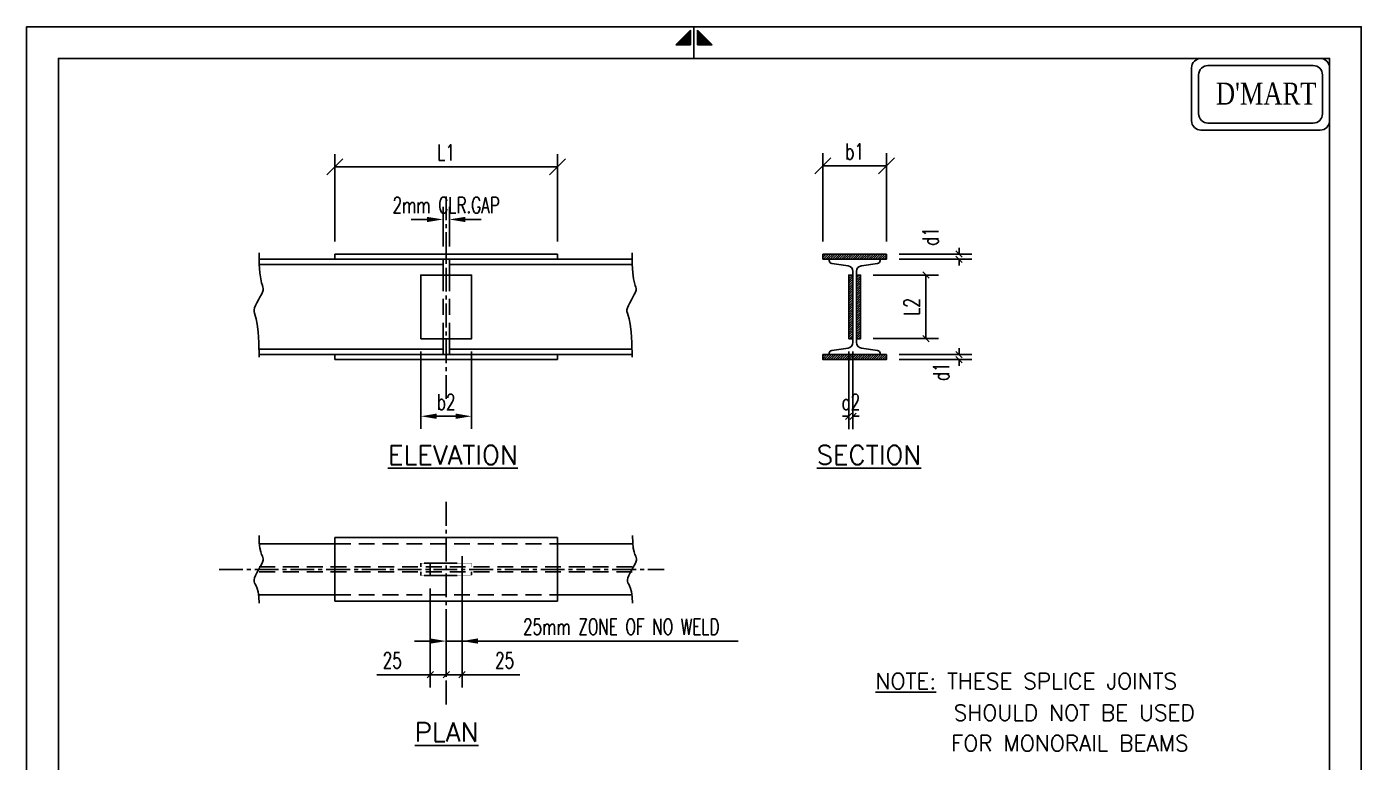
# Model space of a CAD drawing. Header units: millimetres. Extents: x 1506431 to 1626747, y 193580 to 275375.
# Drawn here: x 1537404 to 1558404, y 263799 to 275375 of the extents above; entities that cross this region are included whole.
import ezdxf
from ezdxf.enums import TextEntityAlignment as Align

# ---------------------------------------------------------------- set-up
doc = ezdxf.new("R2010")
doc.units = ezdxf.units.MM
doc.header["$LTSCALE"] = 2
doc.linetypes.add('CENTER2', pattern=[1.125, 0.75, -0.125, 0.125, -0.125])
doc.linetypes.add('HIDDEN', pattern=[0.375, 0.25, -0.125])
for name, color, linetype in [('BEAM', 4, 'Continuous'), ('CIV-CEN', 1, 'CENTER2'), ('CIV-DIM', 2, 'Continuous'), ('CIV-DWG', 7, 'Continuous'), ('CIV-STL', 7, 'Continuous'), ('CIV-TIT', 4, 'Continuous'), ('PNA', 8, 'Continuous'), ('S-TEXT-1', 4, 'Continuous'), ('TEXT', 40, 'Continuous'), ('TEXT (SHEET)', 4, 'Continuous'), ('TITEL', 1, 'Continuous')]:
    doc.layers.add(name, color=color, linetype=linetype)
doc.styles.add('ROMAND', font='times.ttf', dxfattribs={"width": 0.7, "height": 1200})
doc.styles.add('ROMANS', font='simplex.shx', dxfattribs={"width": 0.7})
doc.dimstyles.new('dim100', dxfattribs={"dimtxt": 250, "dimasz": 250, "dimexe": 200, "dimexo": 200, "dimgap": 100, "dimtad": 1, "dimdec": 0, "dimzin": 0, "dimdsep": 46, "dimtxsty": 'ROMANS', "dimcen": 0, "dimclrd": 170, "dimclre": 170, "dimclrt": 4, "dimadec": 0, "dimazin": 0, "dimtfac": 1, "dimtdec": 0, "dimtix": 1, "dimtofl": 0, "dimtmove": 2, "dimatfit": 3, "dimfxl": 0, "dimtolj": 1, "dimtzin": 0, "dimlwd": -1, "dimlwe": -1, "dimarcsym": 0})

# ---------------------------------------------------------------- blocks, each defined once
blk = doc.blocks.new('*D19')
at = {"layer": 'CIV-DIM', "color": 170}
for p, q in [((1544255, 267045), (1544255, 265507)), ((1544005, 266027), (1544005, 265507)), ((1543755, 265707), (1543505, 265707)), ((1544005, 265707), (1544255, 265707)), ((1548597, 265707), (1544255, 265707)), ((1544505, 265707), (1544755, 265707))]:
    blk.add_line(p, q, dxfattribs=at)
at = {"layer": 'CIV-DIM', "color": 170, "lineweight": -2}
for points in [[(1543755, 265749), (1543755, 265666), (1544005, 265707)], [(1544505, 265749), (1544505, 265666), (1544255, 265707)]]:
    blk.add_solid(points, dxfattribs=at)
at = {"layer": 'Defpoints', "color": 0, "lineweight": -2}
for p in [(1544255, 267245), (1544005, 266227), (1544255, 265707)]:
    blk.add_point(p, dxfattribs=at)
at = {"layer": 'CIV-DIM', "color": 4, "insert": (1546760, 265932), "char_height": 250, "attachment_point": 5, "style": 'ROMANS'}
blk.add_mtext('\\A1;25mm ZONE OF NO WELD', dxfattribs=at)
blk = doc.blocks.new('_Oblique')
at = {"color": 0, "linetype": 'ByBlock', "lineweight": -2}
blk.add_line((-0.5, -0.5), (0.5, 0.5), dxfattribs=at)
blk = doc.blocks.new('*D22')
at = {"layer": 'CIV-DIM', "color": 170}
for p, q in [((1542254, 271995), (1542254, 273371)), ((1545756, 271995), (1545756, 273371)), ((1542254, 273171), (1545756, 273171))]:
    blk.add_line(p, q, dxfattribs=at)
at = {"layer": 'Defpoints', "color": 0, "lineweight": -2}
for p in [(1545756, 273171), (1542254, 271795), (1545756, 271795)]:
    blk.add_point(p, dxfattribs=at)
at = {"layer": 'CIV-DIM', "color": 170, "xscale": 250, "yscale": 250, "zscale": 250, "rotation": 180}
blk.add_blockref('_Oblique', (1542254, 273171), dxfattribs=at)
at = {"layer": 'CIV-DIM', "color": 170, "xscale": 250, "yscale": 250, "zscale": 250}
blk.add_blockref('_Oblique', (1545756, 273171), dxfattribs=at)
at = {"layer": 'CIV-DIM', "color": 4, "insert": (1544005, 273396), "char_height": 250, "attachment_point": 5, "style": 'ROMANS'}
blk.add_mtext('\\A1;L1', dxfattribs=at)
blk = doc.blocks.new('*D23')
at = {"layer": 'CIV-DIM', "color": 170}
for p, q in [((1543755, 266537), (1543755, 264978)), ((1542915, 265178), (1543755, 265178)), ((1544005, 265178), (1543755, 265178))]:
    blk.add_line(p, q, dxfattribs=at)
at = {"layer": 'Defpoints', "color": 0, "lineweight": -2}
for p in [(1543755, 266737), (1543755, 265178), (1544005, 265178)]:
    blk.add_point(p, dxfattribs=at)
at = {"layer": 'CIV-DIM', "color": 170, "xscale": 100, "yscale": 100, "zscale": 100, "rotation": 180}
blk.add_blockref('_Oblique', (1543755, 265178), dxfattribs=at)
at = {"layer": 'CIV-DIM', "color": 170, "xscale": 100, "yscale": 100, "zscale": 100}
blk.add_blockref('_Oblique', (1544005, 265178), dxfattribs=at)
at = {"layer": 'CIV-DIM', "color": 4, "insert": (1543157, 265403), "char_height": 250, "attachment_point": 5, "style": 'ROMANS'}
blk.add_mtext('\\A1;25', dxfattribs=at)
blk = doc.blocks.new('*D20')
at = {"layer": 'CIV-DIM', "color": 170}
for p, q in [((1543605, 270266), (1543605, 269045)), ((1544405, 270266), (1544405, 269045)), ((1543855, 269245), (1544155, 269245))]:
    blk.add_line(p, q, dxfattribs=at)
at = {"layer": 'CIV-DIM', "color": 170, "lineweight": -2}
for points in [[(1543855, 269287), (1543855, 269204), (1543605, 269245)], [(1544155, 269287), (1544155, 269204), (1544405, 269245)]]:
    blk.add_solid(points, dxfattribs=at)
at = {"layer": 'Defpoints', "color": 0, "lineweight": -2}
for p in [(1543605, 270466), (1544405, 270466), (1544405, 269245)]:
    blk.add_point(p, dxfattribs=at)
at = {"layer": 'CIV-DIM', "color": 4, "insert": (1544005, 269470), "char_height": 250, "attachment_point": 5, "style": 'ROMANS'}
blk.add_mtext('\\A1;b2', dxfattribs=at)
blk = doc.blocks.new('*D21')
at = {"layer": 'CIV-DIM', "color": 170}
for p, q in [((1543955, 271916), (1543955, 272542)), ((1544055, 271916), (1544055, 272542)), ((1543705, 272342), (1543455, 272342)), ((1544305, 272342), (1544555, 272342))]:
    blk.add_line(p, q, dxfattribs=at)
at = {"layer": 'CIV-DIM', "color": 170, "lineweight": -2}
for points in [[(1543705, 272383), (1543705, 272300), (1543955, 272342)], [(1544305, 272383), (1544305, 272300), (1544055, 272342)]]:
    blk.add_solid(points, dxfattribs=at)
at = {"layer": 'Defpoints', "color": 0, "lineweight": -2}
for p in [(1544055, 272342), (1543955, 271716), (1544055, 271716)]:
    blk.add_point(p, dxfattribs=at)
at = {"layer": 'CIV-DIM', "color": 4, "insert": (1544005, 272567), "char_height": 250, "attachment_point": 5, "style": 'ROMANS'}
blk.add_mtext('\\A1;2mm CLR.GAP', dxfattribs=at)
blk = doc.blocks.new('*D9')
at = {"layer": 'CIV-DIM', "color": 170}
for p, q in [((1550725, 271466), (1551754, 271466)), ((1551554, 271466), (1551554, 270466)), ((1550725, 270466), (1551754, 270466))]:
    blk.add_line(p, q, dxfattribs=at)
at = {"layer": 'Defpoints', "color": 0, "lineweight": -2}
for p in [(1550525, 271466), (1550525, 270466), (1551554, 270466)]:
    blk.add_point(p, dxfattribs=at)
at = {"layer": 'CIV-DIM', "color": 170, "xscale": 100, "yscale": 100, "zscale": 100}
for p, rotation in [((1551554, 271466), 90), ((1551554, 270466), 270)]:
    blk.add_blockref('_Oblique', p, dxfattribs=dict(at, rotation=rotation))
at = {"layer": 'CIV-DIM', "color": 4, "insert": (1551329, 270966), "char_height": 250, "attachment_point": 5, "rotation": 90, "style": 'ROMANS'}
blk.add_mtext('\\A1;L2', dxfattribs=at)
blk = doc.blocks.new('*X4')
at = {"color": 0}
for p, q in [((1356.2, 2628.9), (1361.5, 2634.3)), ((1356.2, 2632.5), (1357.9, 2634.3)), ((1357, 2626.3), (1365, 2634.3)), ((1360.6, 2626.3), (1368.6, 2634.3)), ((1364.1, 2626.3), (1372.1, 2634.3)), ((1367.6, 2626.3), (1375.6, 2634.3)), ((1371.2, 2626.3), (1379.2, 2634.3)), ((1374.7, 2626.3), (1382.7, 2634.3)), ((1378.2, 2626.3), (1386.2, 2634.3)), ((1381.8, 2626.3), (1389.8, 2634.3)), ((1385.3, 2626.3), (1393.3, 2634.3)), ((1388.8, 2626.3), (1396.8, 2634.3)), ((1392.4, 2626.3), (1400.4, 2634.3)), ((1395.9, 2626.3), (1403.9, 2634.3)), ((1399.4, 2626.3), (1407.4, 2634.3)), ((1403, 2626.3), (1411, 2634.3)), ((1406.5, 2626.3), (1414.5, 2634.3)), ((1410.1, 2626.3), (1418.1, 2634.3)), ((1413.6, 2626.3), (1421.6, 2634.3)), ((1417.1, 2626.3), (1425.1, 2634.3)), ((1420.7, 2626.3), (1428.7, 2634.3)), ((1424.2, 2626.3), (1432.2, 2634.3)), ((1427.7, 2626.3), (1435.7, 2634.3)), ((1431.3, 2626.3), (1439.3, 2634.3)), ((1434.8, 2626.3), (1442.8, 2634.3)), ((1438.3, 2626.3), (1446.3, 2634.3)), ((1441.9, 2626.3), (1449.9, 2634.3)), ((1445.4, 2626.3), (1453.4, 2634.3)), ((1448.9, 2626.3), (1456.2, 2633.5)), ((1452.5, 2626.3), (1456.2, 2629.9)), ((1456, 2626.3), (1456.2, 2626.4)), ((1396.9, 2595.5), (1402.7, 2601.3)), ((1396.9, 2599), (1399.2, 2601.3)), ((1396.9, 2591.9), (1403.4, 2598.4)), ((1396.9, 2588.4), (1403.4, 2594.9)), ((1396.9, 2584.9), (1403.4, 2591.3)), ((1396.9, 2581.3), (1403.4, 2587.8)), ((1396.9, 2577.8), (1403.4, 2584.3)), ((1408.9, 2596.8), (1413.3, 2601.3)), ((1408.9, 2600.4), (1409.8, 2601.3)), ((1408.9, 2593.3), (1415.4, 2599.8)), ((1408.9, 2589.8), (1415.4, 2596.3)), ((1408.9, 2586.2), (1415.4, 2592.7)), ((1408.9, 2582.7), (1415.4, 2589.2)), ((1408.9, 2579.2), (1415.4, 2585.7)), ((1396.9, 2574.2), (1403.4, 2580.7)), ((1396.9, 2570.7), (1403.4, 2577.2)), ((1396.9, 2567.2), (1403.4, 2573.7)), ((1396.9, 2563.6), (1403.4, 2570.1)), ((1396.9, 2560.1), (1403.4, 2566.6)), ((1396.9, 2556.6), (1403.4, 2563.1)), ((1408.9, 2575.6), (1415.4, 2582.1)), ((1408.9, 2572.1), (1415.4, 2578.6)), ((1408.9, 2568.6), (1415.4, 2575)), ((1408.9, 2565), (1415.4, 2571.5)), ((1408.9, 2561.5), (1415.4, 2568)), ((1408.9, 2557.9), (1415.4, 2564.4)), ((1396.9, 2553), (1403.4, 2559.5)), ((1396.9, 2549.5), (1403.4, 2556)), ((1396.9, 2546), (1403.4, 2552.4)), ((1396.9, 2542.4), (1403.4, 2548.9)), ((1396.9, 2538.9), (1403.4, 2545.4)), ((1396.9, 2535.4), (1403.4, 2541.8)), ((1408.9, 2554.4), (1415.4, 2560.9)), ((1408.9, 2550.9), (1415.4, 2557.4)), ((1408.9, 2547.3), (1415.4, 2553.8)), ((1408.9, 2543.8), (1415.4, 2550.3)), ((1408.9, 2540.3), (1415.4, 2546.8)), ((1408.9, 2536.7), (1415.4, 2543.2)), ((1396.9, 2531.8), (1403.4, 2538.3)), ((1396.9, 2528.3), (1403.4, 2534.8)), ((1396.9, 2524.7), (1403.4, 2531.2)), ((1396.9, 2521.2), (1403.4, 2527.7)), ((1396.9, 2517.7), (1403.4, 2524.2)), ((1396.9, 2514.1), (1403.4, 2520.6)), ((1408.9, 2533.2), (1415.4, 2539.7)), ((1408.9, 2529.7), (1415.4, 2536.2)), ((1408.9, 2526.1), (1415.4, 2532.6)), ((1408.9, 2522.6), (1415.4, 2529.1)), ((1408.9, 2519.1), (1415.4, 2525.5)), ((1408.9, 2515.5), (1415.4, 2522)), ((1396.9, 2510.6), (1403.4, 2517.1)), ((1396.9, 2507.1), (1403.4, 2513.6)), ((1396.9, 2503.5), (1403.4, 2510)), ((1398.2, 2501.3), (1403.4, 2506.5)), ((1401.7, 2501.3), (1403.4, 2503)), ((1408.9, 2512), (1415.4, 2518.5)), ((1408.9, 2508.5), (1415.4, 2514.9)), ((1408.9, 2504.9), (1415.4, 2511.4)), ((1408.9, 2501.4), (1415.4, 2507.9)), ((1412.3, 2501.3), (1415.4, 2504.3)), ((1356.2, 2473.4), (1359, 2476.3)), ((1356.2, 2469.8), (1362.6, 2476.3)), ((1358.1, 2468.3), (1366.1, 2476.3)), ((1361.7, 2468.3), (1369.7, 2476.3)), ((1365.2, 2468.3), (1373.2, 2476.3)), ((1368.7, 2468.3), (1376.7, 2476.3)), ((1372.3, 2468.3), (1380.3, 2476.3)), ((1375.8, 2468.3), (1383.8, 2476.3)), ((1379.3, 2468.3), (1387.3, 2476.3)), ((1382.9, 2468.3), (1390.9, 2476.3)), ((1386.4, 2468.3), (1394.4, 2476.3)), ((1389.9, 2468.3), (1397.9, 2476.3)), ((1393.5, 2468.3), (1401.5, 2476.3)), ((1397, 2468.3), (1405, 2476.3)), ((1400.5, 2468.3), (1408.5, 2476.3)), ((1404.1, 2468.3), (1412.1, 2476.3)), ((1407.6, 2468.3), (1415.6, 2476.3)), ((1411.2, 2468.3), (1419.2, 2476.3)), ((1414.7, 2468.3), (1422.7, 2476.3)), ((1418.2, 2468.3), (1426.2, 2476.3)), ((1421.8, 2468.3), (1429.8, 2476.3)), ((1425.3, 2468.3), (1433.3, 2476.3)), ((1428.8, 2468.3), (1436.8, 2476.3)), ((1432.4, 2468.3), (1440.4, 2476.3)), ((1435.9, 2468.3), (1443.9, 2476.3)), ((1439.4, 2468.3), (1447.4, 2476.3)), ((1443, 2468.3), (1451, 2476.3)), ((1446.5, 2468.3), (1454.5, 2476.3)), ((1450, 2468.3), (1456.2, 2474.4)), ((1453.6, 2468.3), (1456.2, 2470.8))]:
    blk.add_line(p, q, dxfattribs=at)
blk = doc.blocks.new('*D10')
at = {"layer": 'CIV-DIM', "color": 170}
for p, q in [((1552075, 270216), (1552075, 270316)), ((1551133, 270216), (1552275, 270216)), ((1551133, 270136), (1552275, 270136)), ((1552075, 270136), (1552075, 270036))]:
    blk.add_line(p, q, dxfattribs=at)
at = {"layer": 'Defpoints', "color": 0, "lineweight": -2}
for p in [(1550933, 270216), (1550933, 270136), (1552075, 270136)]:
    blk.add_point(p, dxfattribs=at)
at = {"layer": 'CIV-DIM', "color": 170, "xscale": 100, "yscale": 100, "zscale": 100}
for p, rotation in [((1552075, 270216), 270), ((1552075, 270136), 90)]:
    blk.add_blockref('_Oblique', p, dxfattribs=dict(at, rotation=rotation))
at = {"layer": 'CIV-DIM', "color": 4, "insert": (1551793, 269945), "char_height": 250, "attachment_point": 5, "rotation": 90, "style": 'ROMANS'}
blk.add_mtext('\\A1;d1', dxfattribs=at)
blk = doc.blocks.new('*D11')
at = {"layer": 'CIV-DIM', "color": 170}
for p, q in [((1550340, 270266), (1550340, 269044)), ((1550405, 270266), (1550405, 269044)), ((1550340, 269244), (1550240, 269244)), ((1550405, 269244), (1550505, 269244))]:
    blk.add_line(p, q, dxfattribs=at)
at = {"layer": 'Defpoints', "color": 0, "lineweight": -2}
for p in [(1550340, 270466), (1550405, 270466), (1550340, 269244)]:
    blk.add_point(p, dxfattribs=at)
at = {"layer": 'CIV-DIM', "color": 170, "xscale": 100, "yscale": 100, "zscale": 100}
blk.add_blockref('_Oblique', (1550340, 269244), dxfattribs=at)
at = {"layer": 'CIV-DIM', "color": 170, "xscale": 100, "yscale": 100, "zscale": 100, "rotation": 180}
blk.add_blockref('_Oblique', (1550405, 269244), dxfattribs=at)
at = {"layer": 'CIV-DIM', "color": 4, "insert": (1550373, 269469), "char_height": 250, "attachment_point": 5, "style": 'ROMANS'}
blk.add_mtext('\\A1;d2', dxfattribs=at)
blk = doc.blocks.new('*D12')
at = {"layer": 'CIV-DIM', "color": 170}
for p, q in [((1551133, 271796), (1552275, 271796)), ((1552075, 271796), (1552075, 271896)), ((1551133, 271716), (1552275, 271716)), ((1552075, 271716), (1552075, 271616))]:
    blk.add_line(p, q, dxfattribs=at)
at = {"layer": 'Defpoints', "color": 0, "lineweight": -2}
for p in [(1550933, 271796), (1552075, 271796), (1550933, 271716)]:
    blk.add_point(p, dxfattribs=at)
at = {"layer": 'CIV-DIM', "color": 170, "xscale": 100, "yscale": 100, "zscale": 100}
for p, rotation in [((1552075, 271796), 270), ((1552075, 271716), 90)]:
    blk.add_blockref('_Oblique', p, dxfattribs=dict(at, rotation=rotation))
at = {"layer": 'CIV-DIM', "color": 4, "insert": (1551625, 272073), "char_height": 250, "attachment_point": 5, "rotation": 90, "style": 'ROMANS'}
blk.add_mtext('\\A1;d1', dxfattribs=at)
blk = doc.blocks.new('*D13')
at = {"layer": 'CIV-DIM', "color": 170}
for p, q in [((1549933, 271996), (1549933, 273386)), ((1550933, 271996), (1550933, 273386)), ((1550933, 273186), (1549933, 273186))]:
    blk.add_line(p, q, dxfattribs=at)
at = {"layer": 'Defpoints', "color": 0, "lineweight": -2}
for p in [(1549933, 273186), (1549933, 271796), (1550933, 271796)]:
    blk.add_point(p, dxfattribs=at)
at = {"layer": 'CIV-DIM', "color": 170, "xscale": 250, "yscale": 250, "zscale": 250, "rotation": 180}
blk.add_blockref('_Oblique', (1549933, 273186), dxfattribs=at)
at = {"layer": 'CIV-DIM', "color": 170, "xscale": 250, "yscale": 250, "zscale": 250}
blk.add_blockref('_Oblique', (1550933, 273186), dxfattribs=at)
at = {"layer": 'CIV-DIM', "color": 4, "insert": (1550433, 273411), "char_height": 250, "attachment_point": 5, "style": 'ROMANS'}
blk.add_mtext('\\A1;b1', dxfattribs=at)
blk = doc.blocks.new('MID')
at = {"layer": 'TEXT'}
for p, q in [((8.94, 1.07), (4.27, 5.74)), ((4.27, 5.74), (4.27, 1.07)), ((0, 0), (10, 0)), ((4.27, 1.07), (8.94, 1.07)), ((8.94, -1.07), (4.27, -5.74)), ((4.27, -1.07), (8.94, -1.07)), ((4.27, -5.74), (4.27, -1.07))]:
    blk.add_line(p, q, dxfattribs=at)
for points in [[(4.27, 5.74), (8.94, 1.07), (4.27, 1.07)], [(4.27, -5.74), (8.94, -1.07), (4.27, -1.07)]]:
    blk.add_solid(points, dxfattribs=at)
blk = doc.blocks.new('A4')
at = {"layer": 'PNA', "color": 4}
blk.add_lwpolyline([(261008, -3862), (241268, -3862), (241268, 24056), (261008, 24056)], close=True, dxfattribs=at)
at = {"layer": 'PNA', "color": 3}
blk.add_lwpolyline([(260538, -3392), (241738, -3392), (241738, 23586), (260538, 23586)], close=True, dxfattribs=at)
at = {"layer": 'TEXT (SHEET)', "color": 4, "xscale": -47, "yscale": 47, "zscale": 47, "rotation": 270}
blk.add_blockref('MID', (251138, 23586), dxfattribs=at)
blk = doc.blocks.new('*D14')
at = {"layer": 'CIV-DIM', "color": 170}
for p, q in [((1544255, 266537), (1544255, 264978)), ((1544005, 265146), (1544005, 265378)), ((1544005, 265178), (1544255, 265178)), ((1545166, 265178), (1544255, 265178))]:
    blk.add_line(p, q, dxfattribs=at)
at = {"layer": 'Defpoints', "color": 0, "lineweight": -2}
for p in [(1544255, 266737), (1544255, 265178), (1544005, 264946)]:
    blk.add_point(p, dxfattribs=at)
at = {"layer": 'CIV-DIM', "color": 170, "xscale": 100, "yscale": 100, "zscale": 100, "rotation": 180}
blk.add_blockref('_Oblique', (1544005, 265178), dxfattribs=at)
at = {"layer": 'CIV-DIM', "color": 170, "xscale": 100, "yscale": 100, "zscale": 100}
blk.add_blockref('_Oblique', (1544255, 265178), dxfattribs=at)
at = {"layer": 'CIV-DIM', "color": 4, "insert": (1544925, 265403), "char_height": 250, "attachment_point": 5, "style": 'ROMANS'}
blk.add_mtext('\\A1;25', dxfattribs=at)

msp = doc.modelspace()

# ---------------------------------------------------------------- linework, layer by layer
at = {"color": 3, "ltscale": 500}
for p, q in [((1546929.2649, 271715.50016), (1541061.52516, 271715.50016)), ((1543955.2073, 271632.22224), (1541061.52516, 271632.22224)), ((1543955.2073, 270298.77808), (1541061.52516, 270298.77808)), ((1546929.2649, 270298.77808), (1544055.2073, 270298.77808)), ((1546929.2649, 270215.50016), (1541061.52516, 270215.50016))]:
    msp.add_line(p, q, dxfattribs=at)
at = {"ltscale": 500}
msp.add_line((1546929.2649, 271632.22224), (1544055.2073, 271632.22224), dxfattribs=at)
at = {"layer": 'BEAM', "color": 1, "linetype": 'ByBlock', "lineweight": -2, "ltscale": 20}
for points in [[(1555881.57505, 274875.35338), (1557757.02735, 274875.35338, -0.4142135624), (1557904.3729, 274728.00783), (1557904.3729, 273894.39092, -0.4142135624), (1557757.02735, 273747.04537), (1555881.57505, 273747.04537, -0.4142135624), (1555734.22949, 273894.39092), (1555734.22949, 274728.00783, -0.4142135624)], [(1555992.08421, 274764.84422), (1557646.51819, 274764.84422, -0.4142135624), (1557793.86374, 274617.49867), (1557793.86374, 274004.90008, -0.4142135624), (1557646.51819, 273857.55453), (1555992.08421, 273857.55453, -0.4142135624), (1555844.73866, 274004.90008), (1555844.73866, 274617.49867, -0.4142135624)]]:
    msp.add_lwpolyline(points, format="xyb", close=True, dxfattribs=at)
at = {"layer": 'CIV-CEN', "color": 8, "ltscale": 250}
for p, q in [((1544005.2073, 272705.68417), (1544005.2073, 269488.75389)), ((1544005.2073, 267897.64224), (1544005.2073, 264680.71196)), ((1540430.35781, 266835.34566), (1547432.64048, 266835.34566))]:
    msp.add_line(p, q, dxfattribs=at)
at = {"layer": 'CIV-CEN'}
for p, q in [((1544005.2073, 271715.50016), (1544005.2073, 271795.08918)), ((1544005.2073, 271715.50016), (1544005.2073, 271795.08918)), ((1544005.2073, 270215.50016), (1544005.2073, 270135.91114)), ((1544005.2073, 270215.50016), (1544005.2073, 270135.91114)), ((1543755.2073, 266933.34566), (1543755.2073, 266737.34566)), ((1544255.2073, 266933.34566), (1544255.2073, 266737.34566))]:
    msp.add_line(p, q, dxfattribs=at)
at = {"layer": 'CIV-DIM'}
for points in [[(1541061.52516, 271814.98772), (1541064.94902, 271636.00266), (1541073.82968, 271503.11071), (1541086.08076, 271408.39463), (1541099.61586, 271343.93721), (1541112.3486, 271301.82123), (1541122.19261, 271274.12947), (1541127.06148, 271252.9447), (1541124.86884, 271230.34972), (1541114.26805, 271200.12576), (1541096.87149, 271162.84793), (1541075.0313, 271120.78978), (1541051.09962, 271076.22489), (1541027.42857, 271031.4268), (1541006.3703, 270988.6691), (1540990.27693, 270950.22534), (1540981.50061, 270918.36908), (1540981.62114, 270893.42697), (1540989.12897, 270867.93798), (1541001.74226, 270832.49417), (1541017.17913, 270777.6876), (1541033.15772, 270694.11031), (1541047.39616, 270572.35438), (1541057.6126, 270403.01184), (1541061.52516, 270176.67477)], [(1546929.2649, 271814.98772), (1546932.68876, 271636.00266), (1546941.56943, 271503.11071), (1546953.8205, 271408.39463), (1546967.3556, 271343.93721), (1546980.08835, 271301.82123), (1546989.93235, 271274.12947), (1546994.80122, 271252.9447), (1546992.60858, 271230.34972), (1546982.00779, 271200.12576), (1546964.61123, 271162.84793), (1546942.77105, 271120.78978), (1546918.83936, 271076.22489), (1546895.16832, 271031.4268), (1546874.11004, 270988.6691), (1546858.01668, 270950.22534), (1546849.24036, 270918.36908), (1546849.36088, 270893.42697), (1546856.86872, 270867.93798), (1546869.48201, 270832.49417), (1546884.91888, 270777.6876), (1546900.89747, 270694.11031), (1546915.13591, 270572.35438), (1546925.35234, 270403.01184), (1546929.2649, 270176.67477)], [(1541061.52516, 267369.39649), (1541064.94902, 267255.33607), (1541073.82968, 267171.23363), (1541086.08076, 267111.47697), (1541099.61586, 267070.45388), (1541112.3486, 267042.55217), (1541122.19261, 267022.15963), (1541127.06148, 267003.66405), (1541124.86884, 266981.45324), (1541114.26805, 266951.22928), (1541096.87149, 266913.95145), (1541075.0313, 266871.8933), (1541051.09962, 266827.3284), (1541027.42857, 266782.53032), (1541006.3703, 266739.77262), (1540990.27693, 266701.32885), (1540981.50061, 266669.47259), (1540981.62114, 266645.26164), (1540989.12897, 266624.89078), (1541001.74226, 266603.33904), (1541017.17913, 266575.58543), (1541033.15772, 266536.60898), (1541047.39616, 266481.38871), (1541057.6126, 266404.90364), (1541061.52516, 266302.1328)], [(1546936.18375, 267369.39649), (1546939.60762, 267255.33607), (1546948.48828, 267171.23363), (1546960.73935, 267111.47697), (1546974.27446, 267070.45388), (1546987.0072, 267042.55217), (1546996.8512, 267022.15963), (1547001.72008, 267003.66405), (1546999.52743, 266981.45324), (1546988.92664, 266951.22928), (1546971.53009, 266913.95145), (1546949.6899, 266871.8933), (1546925.75821, 266827.3284), (1546902.08717, 266782.53032), (1546881.0289, 266739.77262), (1546864.93553, 266701.32885), (1546856.15921, 266669.47259), (1546856.27973, 266645.26164), (1546863.78757, 266624.89078), (1546876.40086, 266603.33904), (1546891.83773, 266575.58543), (1546907.81632, 266536.60898), (1546922.05476, 266481.38871), (1546932.2712, 266404.90364), (1546936.18375, 266302.1328)]]:
    msp.add_lwpolyline(points, dxfattribs=at)
at = {"layer": 'CIV-DIM', "linetype": 'HIDDEN'}
for points in [[(1543605.2073, 266873.34566), (1543605.2073, 266933.34566), (1544405.2073, 266933.34566), (1544405.2073, 266873.34566)], [(1543605.2073, 266797.34566), (1543605.2073, 266737.34566), (1544405.2073, 266737.34566), (1544405.2073, 266797.34566)]]:
    msp.add_lwpolyline(points, dxfattribs=at)
at = {"layer": 'CIV-DWG', "color": 3, "linetype": 'Continuous', "ltscale": 500}
for p, q in [((1544005.2073, 271795.08918), (1542254.30059, 271795.08918)), ((1542254.30059, 271795.08918), (1542254.30059, 271715.50016)), ((1544005.2073, 271795.08918), (1545756.11402, 271795.08918)), ((1545756.11402, 271795.08918), (1545756.11402, 271715.50016)), ((1542254.30059, 270135.91114), (1542254.30059, 270215.50016)), ((1544005.2073, 270135.91114), (1542254.30059, 270135.91114)), ((1544005.2073, 270135.91114), (1545756.11402, 270135.91114)), ((1545756.11402, 270135.91114), (1545756.11402, 270215.50016))]:
    msp.add_line(p, q, dxfattribs=at)
at = {"layer": 'CIV-DWG', "color": 3, "ltscale": 500}
for p, q in [((1543955.2073, 271715.50016), (1543955.2073, 271465.50016)), ((1544055.2073, 271715.50016), (1544055.2073, 271465.50016)), ((1543955.2073, 270465.50016), (1543955.2073, 270215.50016)), ((1544055.2073, 270465.50016), (1544055.2073, 270215.50016)), ((1541061.52516, 267235.34566), (1542254.30059, 267235.34566)), ((1545756.11402, 267235.34566), (1546929.2649, 267235.34566)), ((1541061.52516, 266435.34566), (1542254.30059, 266435.34566)), ((1545756.11402, 266435.34566), (1546929.2649, 266435.34566))]:
    msp.add_line(p, q, dxfattribs=at)
at = {"layer": 'CIV-DWG', "color": 3, "linetype": 'HIDDEN', "ltscale": 500}
for p, q in [((1543955.2073, 271465.50016), (1543955.2073, 270465.50016)), ((1544055.2073, 271465.50016), (1544055.2073, 270465.50016)), ((1542254.30059, 267235.34566), (1545756.11402, 267235.34566)), ((1541061.52516, 266873.34566), (1546929.2649, 266873.34566)), ((1541061.52516, 266797.34566), (1546929.2649, 266797.34566)), ((1542254.30059, 266435.34566), (1545756.11402, 266435.34566))]:
    msp.add_line(p, q, dxfattribs=at)
at = {"layer": 'CIV-DWG', "color": 3}
for points in [[(1549932.54603, 271715.50016), (1550932.54603, 271715.50016), (1550932.54603, 271795.50016), (1549932.54603, 271795.50016)], [(1543605.2073, 270465.50016), (1544405.2073, 270465.50016), (1544405.2073, 271465.50016), (1543605.2073, 271465.50016)], [(1550340.15272, 270465.50016), (1550405.04603, 270465.50016), (1550405.04603, 271465.50016), (1550340.15272, 271465.50016)], [(1550460.04603, 270465.50016), (1550524.93935, 270465.50016), (1550524.93935, 271465.50016), (1550460.04603, 271465.50016)], [(1549932.54603, 270215.50016), (1550932.54603, 270215.50016), (1550932.54603, 270135.50016), (1549932.54603, 270135.50016)], [(1542254.30059, 267335.34566), (1545756.11402, 267335.34566), (1545756.11402, 266335.34566), (1542254.30059, 266335.34566), (1542254.30059, 267235.34566)]]:
    msp.add_lwpolyline(points, close=True, dxfattribs=at)
at = {"layer": 'CIV-STL'}
msp.add_lwpolyline([(1550793.80882, 271650.23173, 0.3738846795), (1550832.54603, 271694.79379), (1550832.54603, 271715.50016), (1550432.54603, 271715.50016), (1550032.54603, 271715.50016), (1550032.54603, 271694.79379, 0.3738846795), (1550071.28324, 271650.23173), (1550327.57161, 271614.21275, -0.3738846795), (1550405.04603, 271525.08862), (1550405.04603, 270965.50016), (1550405.04603, 270405.91169, -0.3738846795), (1550327.57161, 270316.78757), (1550071.28324, 270280.76859, 0.3738846795), (1550032.54603, 270236.20652), (1550032.54603, 270215.50016), (1550432.54603, 270215.50016), (1550832.54603, 270215.50016), (1550832.54603, 270236.20652, 0.3738846795), (1550793.80882, 270280.76859), (1550537.52045, 270316.78757, -0.3738846795), (1550460.04603, 270405.91169), (1550460.04603, 270965.50016), (1550460.04603, 271525.08862, -0.3738846795), (1550537.52045, 271614.21275)], format="xyb", close=True, dxfattribs=at)

# ---------------------------------------------------------------- block references
at = {"xscale": 1.063829787234043, "yscale": 1.063829787234043, "zscale": 1.063829787234043}
msp.add_blockref('A4', (1280735.85361, 249783.43292), dxfattribs=at)
at = {"layer": 'CIV-DWG', "xscale": 10, "yscale": 10, "zscale": 10}
msp.add_blockref('*X4', (1536371.0363, 245452.7415), dxfattribs=at)

# ---------------------------------------------------------------- texts
at = {"layer": 'CIV-TIT', "style": 'ROMANS'}
for s, p in [('%%uELEVATION', (1544110.67579, 268485.89935)), ('%%uSECTION', (1550657.40334, 268485.89935)), ('%%uPLAN', (1544010.67579, 264124.22133))]:
    msp.add_text(s, height=300, dxfattribs=at).set_placement(p, align=Align.CENTER)
at = {"layer": 'S-TEXT-1', "style": 'ROMANS'}
msp.add_text('%%UNOTE:%%U THESE SPLICE JOINTS', height=250, dxfattribs=at).set_placement((1553133.81172, 265076.99668), align=Align.MIDDLE_CENTER)
for s, p in [('SHOULD NOT BE USED', (1553887.97313, 264579.31501)), ('FOR MONORAIL BEAMS', (1553818.59003, 264100.13452))]:
    msp.add_text(s, height=250, dxfattribs=at).set_placement(p, align=Align.MIDDLE)
at = {"layer": 'TITEL', "color": 2, "linetype": 'Continuous', "style": 'ROMAND', "width": 0.8}
msp.add_text("D'MART", height=345.006998, dxfattribs=at).set_placement((1556117.16378, 274149.8208))

# ---------------------------------------------------------------- dimensions: what is measured, and where the dimension line sits
at = {"layer": 'CIV-DIM'}
for base, p1, p2, text, override, picture, middle in [((1545756.11402, 273170.93094), (1542254.30059, 271795.08918), (1545756.11402, 271795.08918), 'L1', {"dimblk1": 'Oblique', "dimblk2": 'Oblique', "dimsah": 1, "dimtmove": 1}, '*D22', (1544005.2073, 273395.93094)), ((1549932.54603, 273185.65662), (1550932.54603, 271795.50016), (1549932.54603, 271795.50016), 'b1', {"dimblk1": 'Oblique', "dimblk2": 'Oblique', "dimsah": 1, "dimtmove": 1}, '*D13', (1550432.54603, 273410.65662)), ((1550340.15272, 269244.25651), (1550405.04603, 270465.50016), (1550340.15272, 270465.50016), 'd2', {"dimasz": 100, "dimblk1": 'Oblique', "dimblk2": 'Oblique', "dimsah": 1, "dimtmove": 1}, '*D11', (1550372.59937, 269469.25651))]:
    dim = msp.add_linear_dim(base=base, p1=p1, p2=p2, text=text, dimstyle='dim100', override=override, dxfattribs=at)
    dim.commit()
    dim.dimension.update_dxf_attribs({"geometry": picture, "text_midpoint": middle})
for base, p1, p2, text, picture, middle in [((1544055.2073, 272341.82519), (1543955.2073, 271715.50016), (1544055.2073, 271715.50016), '2mm CLR.GAP', '*D21', (1544005.2073, 272566.82519)), ((1544405.2073, 269245.23369), (1543605.2073, 270465.50016), (1544405.2073, 270465.50016), 'b2', '*D20', (1544005.2073, 269470.23369))]:
    dim = msp.add_linear_dim(base=base, p1=p1, p2=p2, text=text, dimstyle='dim100', dxfattribs=at)
    dim.commit()
    dim.dimension.update_dxf_attribs({"geometry": picture, "text_midpoint": middle})
for base, p1, p2, angle, text, picture, middle in [((1552075.25776, 271795.50016), (1550932.54603, 271715.50016), (1550932.54603, 271795.50016), 90, 'd1', '*D12', (1551850.25776, 272073.2641)), ((1552075.25776, 270135.50016), (1550932.54603, 270215.50016), (1550932.54603, 270135.50016), 90, 'd1', '*D10', (1552018.10685, 269945.11944)), ((1544255.2073, 265178.37003), (1544005.2073, 264945.75358), (1544255.2073, 266737.34566), 180, '25', '*D14', (1544924.55866, 264918.58004))]:
    dim = msp.add_linear_dim(base=base, p1=p1, p2=p2, angle=angle, text=text, dimstyle='dim100', override={"dimasz": 100, "dimblk1": 'Oblique', "dimblk2": 'Oblique', "dimsah": 1, "dimtmove": 1}, dxfattribs=at)
    dim.commit()
    dim.dimension.update_dxf_attribs({"geometry": picture, "text_midpoint": middle, "dimtype": 128})
dim = msp.add_linear_dim(base=(1551553.66218, 270465.50016), p1=(1550524.93935, 271465.50016), p2=(1550524.93935, 270465.50016), angle=90, text='L2', dimstyle='dim100', override={"dimasz": 100, "dimblk1": 'Oblique', "dimblk2": 'Oblique', "dimsah": 1, "dimtmove": 1}, dxfattribs=at)
dim.commit()
dim.dimension.update_dxf_attribs({"geometry": '*D9', "text_midpoint": (1551328.66218, 270965.50016)})
for base, p1, p2, text, override, picture, middle in [((1544255.2073, 265707.46598), (1544005.2073, 266226.78697), (1544255.2073, 267244.5991), '25mm ZONE OF NO WELD', {"dimtmove": 1}, '*D19', (1546759.74555, 265582.21849)), ((1543755.2073, 265178.37003), (1544005.2073, 265178.37003), (1543755.2073, 266737.34566), '25', {"dimasz": 100, "dimblk1": 'Oblique', "dimblk2": 'Oblique', "dimsah": 1, "dimtmove": 1}, '*D23', (1543156.92321, 265068.2767))]:
    dim = msp.add_linear_dim(base=base, p1=p1, p2=p2, text=text, dimstyle='dim100', override=override, dxfattribs=at)
    dim.commit()
    dim.dimension.update_dxf_attribs({"geometry": picture, "text_midpoint": middle, "dimtype": 128})

doc.saveas('drawing.dxf')
